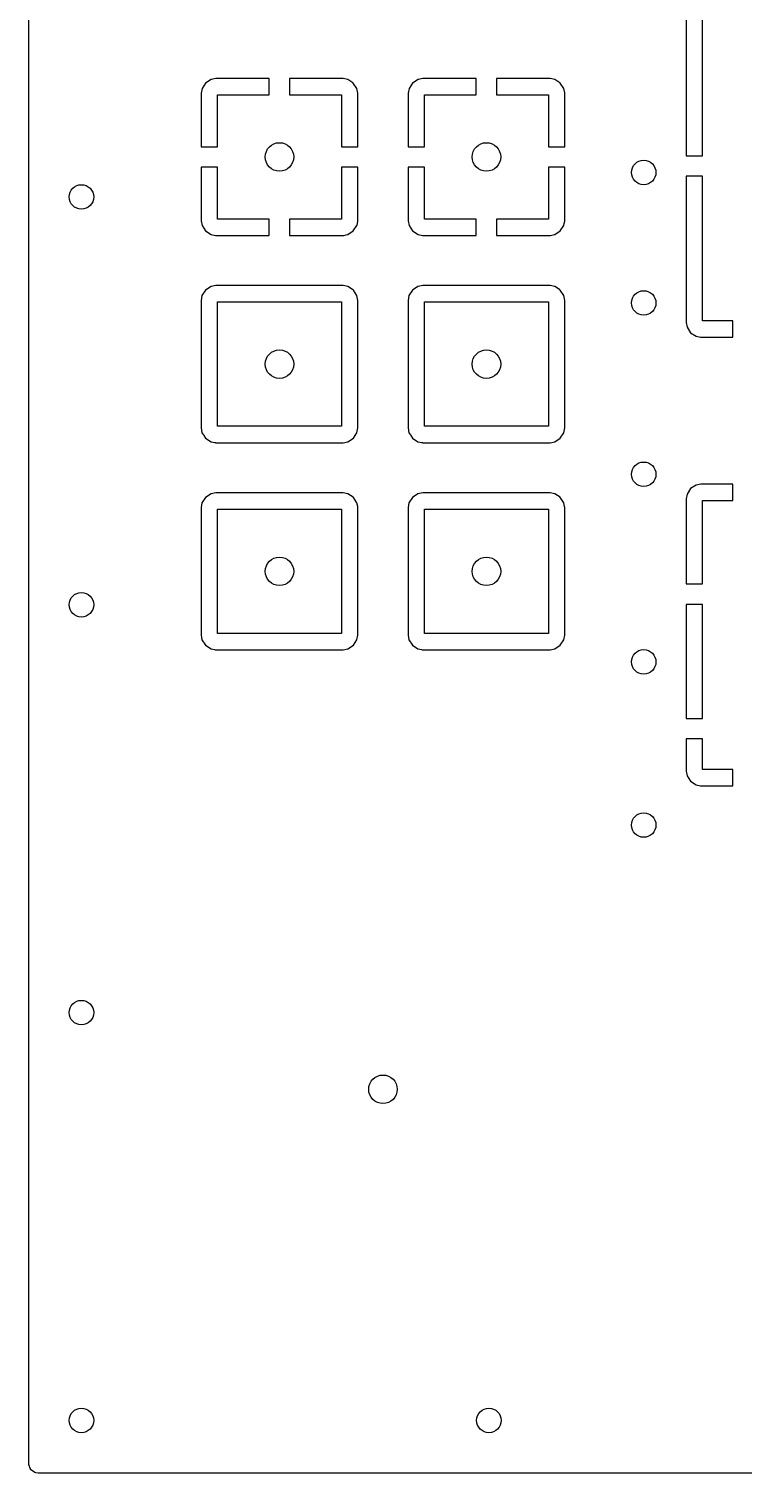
# Model space of a CAD drawing. Header units: inches. Extents: x 4.87 to 6.82, y -5.11 to -3.16.
# Drawn here: x 4.868 to 5.213, y -5.112 to -4.415 of the extents above; entities that cross this region are included whole.
import ezdxf

# ---------------------------------------------------------------- set-up
doc = ezdxf.new("R2010")
doc.units = ezdxf.units.IN
doc.header["$MEASUREMENT"] = 0
doc.layers.add('BLACK', color=250, linetype='CONTINUOUS')

msp = doc.modelspace()

# ---------------------------------------------------------------- linework, layer by layer
at = {"layer": 'BLACK', "linetype": 'CONTINUOUS'}
for p, q in [((4.86829, -4.446), (4.86829, -4.34599)), ((5.18583, -4.40552), (5.18583, -4.47618)), ((5.1937, -4.47618), (5.1937, -4.4063)), ((4.9563, -4.43935), (4.95369, -4.44109)), ((4.95859, -4.4389), (4.9563, -4.43935)), ((4.9563, -4.43935), (4.9563, -4.43935)), ((4.98445, -4.4389), (4.95859, -4.4389)), ((4.98445, -4.44677), (4.98445, -4.4389)), ((4.98445, -4.4389), (4.98445, -4.4389)), ((4.98445, -4.4389), (4.98445, -4.4389)), ((4.98445, -4.4389), (4.98445, -4.4389)), ((4.99429, -4.4389), (4.99429, -4.4389)), ((4.99429, -4.4389), (4.99429, -4.44677)), ((5.02015, -4.4389), (4.99429, -4.4389)), ((4.99429, -4.4389), (4.99429, -4.4389)), ((5.02244, -4.43935), (5.02015, -4.4389)), ((5.02015, -4.4389), (5.02015, -4.4389)), ((5.02485, -4.44096), (5.02244, -4.43935)), ((5.02244, -4.43935), (5.02244, -4.43935)), ((5.0563, -4.43935), (5.05369, -4.44109)), ((5.05859, -4.4389), (5.0563, -4.43935)), ((5.0563, -4.43935), (5.0563, -4.43935)), ((5.08445, -4.4389), (5.05859, -4.4389)), ((5.08445, -4.44677), (5.08445, -4.4389)), ((5.08445, -4.4389), (5.08445, -4.4389)), ((5.08445, -4.4389), (5.08445, -4.4389)), ((5.08445, -4.4389), (5.08445, -4.4389)), ((5.09429, -4.4389), (5.09429, -4.4389)), ((5.09429, -4.4389), (5.09429, -4.44677)), ((5.12015, -4.4389), (5.09429, -4.4389)), ((5.09429, -4.4389), (5.09429, -4.4389)), ((5.12244, -4.43935), (5.12015, -4.4389)), ((5.12015, -4.4389), (5.12015, -4.4389)), ((5.12485, -4.44096), (5.12244, -4.43935)), ((5.12244, -4.43935), (5.12244, -4.43935)), ((4.86829, -4.54599), (4.86829, -4.446)), ((4.95195, -4.4437), (4.9515, -4.446)), ((4.9515, -4.446), (4.9515, -4.47185)), ((4.9515, -4.446), (4.9515, -4.446)), ((4.95369, -4.44109), (4.95195, -4.4437)), ((4.95195, -4.4437), (4.95195, -4.4437)), ((4.95369, -4.44109), (4.95369, -4.44109)), ((4.95937, -4.47185), (4.95937, -4.44677)), ((4.95937, -4.44677), (4.98445, -4.44677)), ((4.99429, -4.44677), (5.01937, -4.44677)), ((5.01937, -4.44677), (5.01937, -4.47185)), ((5.02505, -4.44109), (5.02485, -4.44096)), ((5.02679, -4.4437), (5.02505, -4.44109)), ((5.02505, -4.44109), (5.02505, -4.44109)), ((5.02724, -4.446), (5.02679, -4.4437)), ((5.02724, -4.47185), (5.02724, -4.446)), ((5.02724, -4.446), (5.02724, -4.446)), ((5.02724, -4.446), (5.02724, -4.446)), ((5.05195, -4.4437), (5.0515, -4.446)), ((5.0515, -4.446), (5.0515, -4.47185)), ((5.0515, -4.446), (5.0515, -4.446)), ((5.05369, -4.44109), (5.05195, -4.4437)), ((5.05195, -4.4437), (5.05195, -4.4437)), ((5.05369, -4.44109), (5.05369, -4.44109)), ((5.05937, -4.47185), (5.05937, -4.44677)), ((5.05937, -4.44677), (5.08445, -4.44677)), ((5.09429, -4.44677), (5.11937, -4.44677)), ((5.11937, -4.44677), (5.11937, -4.47185)), ((5.12505, -4.44109), (5.12485, -4.44096)), ((5.12679, -4.4437), (5.12505, -4.44109)), ((5.12505, -4.44109), (5.12505, -4.44109)), ((5.12719, -4.44574), (5.12679, -4.4437)), ((5.1272, -4.44576), (5.12719, -4.44574)), ((5.12722, -4.44584), (5.1272, -4.44576)), ((5.12724, -4.446), (5.12722, -4.44584)), ((5.12724, -4.47185), (5.12724, -4.446)), ((5.12724, -4.446), (5.12724, -4.446)), ((4.9515, -4.47185), (4.9515, -4.47185)), ((4.9515, -4.47185), (4.95937, -4.47185)), ((5.01937, -4.47185), (5.02724, -4.47185)), ((5.02724, -4.47185), (5.02724, -4.47185)), ((5.02724, -4.47185), (5.02724, -4.47185)), ((5.0515, -4.47185), (5.0515, -4.47185)), ((5.0515, -4.47185), (5.05937, -4.47185)), ((5.11937, -4.47185), (5.12724, -4.47185)), ((5.12724, -4.47185), (5.12724, -4.47185)), ((5.12724, -4.47185), (5.12724, -4.47185)), ((4.9515, -4.48169), (4.9515, -4.48169)), ((4.9515, -4.48169), (4.9515, -4.48169)), ((4.9515, -4.48169), (4.9515, -4.50755)), ((4.95937, -4.48169), (4.9515, -4.48169)), ((4.95937, -4.50677), (4.95937, -4.48169)), ((5.02724, -4.48169), (5.01937, -4.48169)), ((5.01937, -4.48169), (5.01937, -4.50677)), ((5.02724, -4.50755), (5.02724, -4.48169)), ((5.02724, -4.48169), (5.02724, -4.48169)), ((5.02724, -4.48169), (5.02724, -4.48169)), ((5.02724, -4.48169), (5.02724, -4.48169)), ((5.0515, -4.48169), (5.0515, -4.48169)), ((5.0515, -4.48169), (5.0515, -4.48169)), ((5.0515, -4.48169), (5.0515, -4.50755)), ((5.05937, -4.48169), (5.0515, -4.48169)), ((5.05937, -4.50677), (5.05937, -4.48169)), ((5.12724, -4.48169), (5.11937, -4.48169)), ((5.11937, -4.48169), (5.11937, -4.50677)), ((5.12724, -4.48602), (5.12724, -4.48169)), ((5.12724, -4.48169), (5.12724, -4.48169)), ((5.12724, -4.48169), (5.12724, -4.48169)), ((5.12724, -4.48169), (5.12724, -4.48169)), ((5.18583, -4.47618), (5.18583, -4.47618)), ((5.18583, -4.47618), (5.1937, -4.47618)), ((5.12724, -4.50755), (5.12724, -4.48602)), ((5.18583, -4.48602), (5.18583, -4.48602)), ((5.18583, -4.48602), (5.18583, -4.55668)), ((5.1937, -4.48602), (5.18583, -4.48602)), ((5.18583, -4.48602), (5.18583, -4.48602)), ((5.18583, -4.48602), (5.18583, -4.48602)), ((5.1937, -4.55591), (5.1937, -4.48602)), ((4.9515, -4.50755), (4.95195, -4.50984)), ((4.95195, -4.50984), (4.95195, -4.50984)), ((4.95195, -4.50984), (4.95368, -4.51243)), ((4.98445, -4.50677), (4.95937, -4.50677)), ((4.98445, -4.51465), (4.98445, -4.50677)), ((5.01937, -4.50677), (4.99429, -4.50677)), ((4.99429, -4.50677), (4.99429, -4.51465)), ((5.02505, -4.51245), (5.02679, -4.50984)), ((5.02679, -4.50984), (5.02683, -4.50963)), ((5.02683, -4.50963), (5.02699, -4.50882)), ((5.02699, -4.50882), (5.0272, -4.50779)), ((5.0272, -4.50779), (5.02722, -4.5077)), ((5.02722, -4.5077), (5.02724, -4.50755)), ((5.0515, -4.50755), (5.05195, -4.50984)), ((5.05195, -4.50984), (5.05195, -4.50984)), ((5.05195, -4.50984), (5.05368, -4.51243)), ((5.08445, -4.50677), (5.05937, -4.50677)), ((5.08445, -4.51465), (5.08445, -4.50677)), ((5.11937, -4.50677), (5.09429, -4.50677)), ((5.09429, -4.50677), (5.09429, -4.51465)), ((5.12505, -4.51245), (5.12679, -4.50984)), ((5.12679, -4.50984), (5.12683, -4.50963)), ((5.12683, -4.50963), (5.12699, -4.50882)), ((5.12699, -4.50882), (5.1272, -4.50779)), ((5.1272, -4.50779), (5.12722, -4.5077)), ((5.12722, -4.5077), (5.12724, -4.50755)), ((4.95368, -4.51243), (4.95369, -4.51245)), ((4.95369, -4.51245), (4.95369, -4.51245)), ((4.95369, -4.51245), (4.9563, -4.51419)), ((4.9563, -4.51419), (4.9585, -4.51463)), ((4.9585, -4.51463), (4.95857, -4.51464)), ((4.95857, -4.51464), (4.95859, -4.51465)), ((4.95859, -4.51465), (4.95859, -4.51465)), ((4.95859, -4.51465), (4.95859, -4.51465)), ((4.95859, -4.51465), (4.98445, -4.51465)), ((4.98445, -4.51465), (4.98445, -4.51465)), ((4.98445, -4.51465), (4.98445, -4.51465)), ((4.99429, -4.51465), (4.99429, -4.51465)), ((4.99429, -4.51465), (4.99429, -4.51465)), ((4.99429, -4.51465), (5.02015, -4.51465)), ((5.02015, -4.51465), (5.0203, -4.51462)), ((5.02015, -4.51465), (5.02015, -4.51465)), ((5.0203, -4.51462), (5.02039, -4.5146)), ((5.02039, -4.5146), (5.02162, -4.51435)), ((5.02162, -4.51435), (5.02244, -4.51419)), ((5.02244, -4.51419), (5.02505, -4.51245)), ((5.02244, -4.51419), (5.02244, -4.51419)), ((5.02244, -4.51419), (5.02244, -4.51419)), ((5.02505, -4.51245), (5.02505, -4.51245)), ((5.05368, -4.51243), (5.05369, -4.51245)), ((5.05369, -4.51245), (5.05369, -4.51245)), ((5.05369, -4.51245), (5.0563, -4.51419)), ((5.0563, -4.51419), (5.0585, -4.51463)), ((5.0585, -4.51463), (5.05857, -4.51464)), ((5.05857, -4.51464), (5.05859, -4.51465)), ((5.05859, -4.51465), (5.05859, -4.51465)), ((5.05859, -4.51465), (5.05859, -4.51465)), ((5.05859, -4.51465), (5.08445, -4.51465)), ((5.08445, -4.51465), (5.08445, -4.51465)), ((5.08445, -4.51465), (5.08445, -4.51465)), ((5.09429, -4.51465), (5.09429, -4.51465)), ((5.09429, -4.51465), (5.09429, -4.51465)), ((5.09429, -4.51465), (5.12015, -4.51465)), ((5.12015, -4.51465), (5.1203, -4.51462)), ((5.12015, -4.51465), (5.12015, -4.51465)), ((5.1203, -4.51462), (5.12039, -4.5146)), ((5.12039, -4.5146), (5.12162, -4.51435)), ((5.12162, -4.51435), (5.12244, -4.51419)), ((5.12244, -4.51419), (5.12505, -4.51245)), ((5.12244, -4.51419), (5.12244, -4.51419)), ((5.12244, -4.51419), (5.12244, -4.51419)), ((5.12505, -4.51245), (5.12505, -4.51245)), ((4.95193, -4.54369), (4.95148, -4.54599)), ((4.95368, -4.54108), (4.95193, -4.54369)), ((4.95193, -4.54369), (4.95193, -4.54369)), ((4.95629, -4.53934), (4.95368, -4.54108)), ((4.95368, -4.54108), (4.95368, -4.54108)), ((4.95859, -4.53888), (4.95629, -4.53934)), ((4.95629, -4.53934), (4.95629, -4.53934)), ((5.02015, -4.53888), (4.95859, -4.53888)), ((4.95859, -4.53888), (4.95859, -4.53888)), ((4.95859, -4.53888), (4.95859, -4.53888)), ((5.02238, -4.53932), (5.02015, -4.53888)), ((5.02015, -4.53888), (5.02015, -4.53888)), ((5.02015, -4.53888), (5.02015, -4.53888)), ((5.02015, -4.53888), (5.02015, -4.53888)), ((5.02015, -4.53888), (5.02015, -4.53888)), ((5.02244, -4.53933), (5.02238, -4.53932)), ((5.02245, -4.53934), (5.02244, -4.53933)), ((5.02459, -4.54076), (5.02245, -4.53934)), ((5.02245, -4.53934), (5.02245, -4.53934)), ((5.02506, -4.54108), (5.02459, -4.54076)), ((5.02681, -4.54369), (5.02506, -4.54108)), ((5.02506, -4.54108), (5.02506, -4.54108)), ((5.02726, -4.54599), (5.02681, -4.54369)), ((5.05193, -4.54369), (5.05148, -4.54599)), ((5.05368, -4.54108), (5.05193, -4.54369)), ((5.05193, -4.54369), (5.05193, -4.54369)), ((5.05629, -4.53934), (5.05368, -4.54108)), ((5.05368, -4.54108), (5.05368, -4.54108)), ((5.05859, -4.53888), (5.05629, -4.53934)), ((5.05629, -4.53934), (5.05629, -4.53934)), ((5.12015, -4.53888), (5.05859, -4.53888)), ((5.05859, -4.53888), (5.05859, -4.53888)), ((5.05859, -4.53888), (5.05859, -4.53888)), ((5.12238, -4.53932), (5.12015, -4.53888)), ((5.12015, -4.53888), (5.12015, -4.53888)), ((5.12015, -4.53888), (5.12015, -4.53888)), ((5.12015, -4.53888), (5.12015, -4.53888)), ((5.12015, -4.53888), (5.12015, -4.53888)), ((5.12244, -4.53933), (5.12238, -4.53932)), ((5.12245, -4.53934), (5.12244, -4.53933)), ((5.12459, -4.54076), (5.12245, -4.53934)), ((5.12245, -4.53934), (5.12245, -4.53934)), ((5.12506, -4.54108), (5.12459, -4.54076)), ((5.12681, -4.54369), (5.12506, -4.54108)), ((5.12506, -4.54108), (5.12506, -4.54108)), ((5.12726, -4.54599), (5.12681, -4.54369)), ((4.86829, -4.61526), (4.86829, -4.54599)), ((4.95148, -4.54599), (4.95148, -4.60755)), ((4.95937, -4.60677), (4.95937, -4.54677)), ((4.95937, -4.54677), (5.01937, -4.54677)), ((5.01937, -4.54677), (5.01937, -4.60677)), ((5.02726, -4.60755), (5.02726, -4.54599)), ((5.02726, -4.54599), (5.02726, -4.54599)), ((5.05148, -4.54599), (5.05148, -4.60755)), ((5.05937, -4.60677), (5.05937, -4.54677)), ((5.05937, -4.54677), (5.11937, -4.54677)), ((5.11937, -4.54677), (5.11937, -4.60677)), ((5.12726, -4.60755), (5.12726, -4.54599)), ((5.18583, -4.55668), (5.18628, -4.55898)), ((5.20846, -4.55591), (5.1937, -4.55591)), ((5.20846, -4.56378), (5.20846, -4.55591)), ((5.18628, -4.55898), (5.18628, -4.55898)), ((5.18628, -4.55898), (5.18802, -4.56158)), ((5.18802, -4.56158), (5.18802, -4.56158)), ((5.18802, -4.56158), (5.19063, -4.56332)), ((5.19063, -4.56332), (5.19283, -4.56376)), ((5.19283, -4.56376), (5.1929, -4.56378)), ((5.1929, -4.56378), (5.19293, -4.56378)), ((5.19293, -4.56378), (5.19293, -4.56378)), ((5.19293, -4.56378), (5.19293, -4.56378)), ((5.19293, -4.56378), (5.20846, -4.56378)), ((5.20846, -4.56378), (5.20846, -4.56378)), ((5.20846, -4.56378), (5.20846, -4.56378)), ((4.95148, -4.60755), (4.95193, -4.60985)), ((5.01937, -4.60677), (4.95937, -4.60677)), ((5.02681, -4.60985), (5.02726, -4.60755)), ((5.05148, -4.60755), (5.05193, -4.60985)), ((5.11937, -4.60677), (5.05937, -4.60677)), ((5.12681, -4.60985), (5.12726, -4.60755)), ((4.95193, -4.60985), (4.95193, -4.60985)), ((4.95193, -4.60985), (4.95193, -4.60985)), ((4.95193, -4.60985), (4.95193, -4.60985)), ((4.95193, -4.60985), (4.95193, -4.60985)), ((4.95193, -4.60985), (4.95267, -4.61095)), ((4.95267, -4.61095), (4.95281, -4.61116)), ((4.95281, -4.61116), (4.95368, -4.61246)), ((4.95368, -4.61246), (4.95629, -4.61421)), ((4.95629, -4.61421), (4.95717, -4.61438)), ((4.95717, -4.61438), (4.95804, -4.61456)), ((4.95804, -4.61456), (4.95804, -4.61456)), ((4.95804, -4.61456), (4.95835, -4.61462)), ((4.95835, -4.61462), (4.95844, -4.61464)), ((4.95844, -4.61464), (4.95852, -4.61465)), ((4.95852, -4.61465), (4.95859, -4.61467)), ((4.95859, -4.61467), (4.95859, -4.61467)), ((4.95859, -4.61467), (4.95859, -4.61467)), ((4.95859, -4.61467), (5.02015, -4.61467)), ((5.02015, -4.61467), (5.02245, -4.61421)), ((5.02015, -4.61467), (5.02015, -4.61467)), ((5.02245, -4.61421), (5.02506, -4.61246)), ((5.02506, -4.61246), (5.02681, -4.60985)), ((5.05193, -4.60985), (5.05193, -4.60985)), ((5.05193, -4.60985), (5.05193, -4.60985)), ((5.05193, -4.60985), (5.05193, -4.60985)), ((5.05193, -4.60985), (5.05193, -4.60985)), ((5.05193, -4.60985), (5.05267, -4.61095)), ((5.05267, -4.61095), (5.05281, -4.61116)), ((5.05281, -4.61116), (5.05368, -4.61246)), ((5.05368, -4.61246), (5.05629, -4.61421)), ((5.05629, -4.61421), (5.05717, -4.61438)), ((5.05717, -4.61438), (5.05804, -4.61456)), ((5.05804, -4.61456), (5.05804, -4.61456)), ((5.05804, -4.61456), (5.05835, -4.61462)), ((5.05835, -4.61462), (5.05844, -4.61464)), ((5.05844, -4.61464), (5.05852, -4.61465)), ((5.05852, -4.61465), (5.05859, -4.61467)), ((5.05859, -4.61467), (5.05859, -4.61467)), ((5.05859, -4.61467), (5.05859, -4.61467)), ((5.05859, -4.61467), (5.12015, -4.61467)), ((5.12015, -4.61467), (5.12245, -4.61421)), ((5.12015, -4.61467), (5.12015, -4.61467)), ((5.12245, -4.61421), (5.12506, -4.61246)), ((5.12506, -4.61246), (5.12681, -4.60985)), ((4.86829, -4.64599), (4.86829, -4.61526)), ((5.19063, -4.6351), (5.18802, -4.63684)), ((5.19292, -4.63465), (5.19063, -4.6351)), ((5.19063, -4.6351), (5.19063, -4.6351)), ((5.20846, -4.63465), (5.19292, -4.63465)), ((5.20846, -4.64252), (5.20846, -4.63465)), ((5.20846, -4.63465), (5.20846, -4.63465)), ((5.20846, -4.63465), (5.20846, -4.63465)), ((4.95368, -4.64108), (4.95193, -4.64369)), ((4.95629, -4.63934), (4.95368, -4.64108)), ((4.95368, -4.64108), (4.95368, -4.64108)), ((4.95859, -4.63888), (4.95629, -4.63934)), ((4.95629, -4.63934), (4.95629, -4.63934)), ((5.02015, -4.63888), (4.95859, -4.63888)), ((4.95859, -4.63888), (4.95859, -4.63888)), ((4.95859, -4.63888), (4.95859, -4.63888)), ((5.02238, -4.63932), (5.02015, -4.63888)), ((5.02015, -4.63888), (5.02015, -4.63888)), ((5.02015, -4.63888), (5.02015, -4.63888)), ((5.02015, -4.63888), (5.02015, -4.63888)), ((5.02015, -4.63888), (5.02015, -4.63888)), ((5.02244, -4.63933), (5.02238, -4.63932)), ((5.02245, -4.63934), (5.02244, -4.63933)), ((5.025, -4.64104), (5.02245, -4.63934)), ((5.02245, -4.63934), (5.02245, -4.63934)), ((5.02245, -4.63934), (5.02245, -4.63934)), ((5.02245, -4.63934), (5.02245, -4.63934)), ((5.02506, -4.64108), (5.025, -4.64104)), ((5.025, -4.64104), (5.025, -4.64104)), ((5.025, -4.64104), (5.025, -4.64104)), ((5.02681, -4.64369), (5.02506, -4.64108)), ((5.05368, -4.64108), (5.05193, -4.64369)), ((5.05629, -4.63934), (5.05368, -4.64108)), ((5.05368, -4.64108), (5.05368, -4.64108)), ((5.05859, -4.63888), (5.05629, -4.63934)), ((5.05629, -4.63934), (5.05629, -4.63934)), ((5.12015, -4.63888), (5.05859, -4.63888)), ((5.05859, -4.63888), (5.05859, -4.63888)), ((5.05859, -4.63888), (5.05859, -4.63888)), ((5.12238, -4.63932), (5.12015, -4.63888)), ((5.12015, -4.63888), (5.12015, -4.63888)), ((5.12015, -4.63888), (5.12015, -4.63888)), ((5.12015, -4.63888), (5.12015, -4.63888)), ((5.12015, -4.63888), (5.12015, -4.63888)), ((5.12244, -4.63933), (5.12238, -4.63932)), ((5.12245, -4.63934), (5.12244, -4.63933)), ((5.125, -4.64104), (5.12245, -4.63934)), ((5.12245, -4.63934), (5.12245, -4.63934)), ((5.12245, -4.63934), (5.12245, -4.63934)), ((5.12245, -4.63934), (5.12245, -4.63934)), ((5.12506, -4.64108), (5.125, -4.64104)), ((5.125, -4.64104), (5.125, -4.64104)), ((5.125, -4.64104), (5.125, -4.64104)), ((5.1255, -4.64174), (5.12506, -4.64108)), ((5.12681, -4.64369), (5.1255, -4.64174)), ((5.18628, -4.63945), (5.18583, -4.64174)), ((5.18583, -4.64174), (5.18583, -4.64174)), ((5.18583, -4.64174), (5.18583, -4.68287)), ((5.18802, -4.63684), (5.18628, -4.63945)), ((5.18628, -4.63945), (5.18628, -4.63945)), ((5.18802, -4.63684), (5.18802, -4.63684)), ((5.1937, -4.68287), (5.1937, -4.64252)), ((5.1937, -4.64252), (5.20846, -4.64252)), ((4.86829, -4.75768), (4.86829, -4.64599)), ((4.95193, -4.64369), (4.95148, -4.64599)), ((4.95148, -4.64599), (4.95148, -4.70755)), ((4.95193, -4.64369), (4.95193, -4.64369)), ((4.95937, -4.70677), (4.95937, -4.64677)), ((4.95937, -4.64677), (5.01937, -4.64677)), ((5.01937, -4.64677), (5.01937, -4.70677)), ((5.02715, -4.64544), (5.02681, -4.64369)), ((5.02725, -4.64594), (5.02715, -4.64544)), ((5.02726, -4.64599), (5.02725, -4.64594)), ((5.02726, -4.70755), (5.02726, -4.64599)), ((5.02726, -4.64599), (5.02726, -4.64599)), ((5.05193, -4.64369), (5.05148, -4.64599)), ((5.05148, -4.64599), (5.05148, -4.70755)), ((5.05193, -4.64369), (5.05193, -4.64369)), ((5.05937, -4.70677), (5.05937, -4.64677)), ((5.05937, -4.64677), (5.11937, -4.64677)), ((5.11937, -4.64677), (5.11937, -4.70677)), ((5.12715, -4.64544), (5.12681, -4.64369)), ((5.12725, -4.64594), (5.12715, -4.64544)), ((5.12726, -4.64599), (5.12725, -4.64594)), ((5.12726, -4.69272), (5.12726, -4.64599)), ((5.18583, -4.68287), (5.18583, -4.68287)), ((5.18583, -4.68287), (5.1937, -4.68287)), ((5.12726, -4.70755), (5.12726, -4.69272)), ((5.1937, -4.69272), (5.18583, -4.69272)), ((5.18583, -4.69272), (5.18583, -4.69272)), ((5.18583, -4.69272), (5.18583, -4.69272)), ((5.18583, -4.69272), (5.18583, -4.74783)), ((5.1937, -4.73307), (5.1937, -4.69272)), ((4.95148, -4.70755), (4.95148, -4.70755)), ((4.95148, -4.70755), (4.95193, -4.70985)), ((4.95193, -4.70985), (4.95193, -4.70985)), ((4.95193, -4.70985), (4.95368, -4.71246)), ((5.01937, -4.70677), (4.95937, -4.70677)), ((5.02506, -4.71246), (5.02681, -4.70985)), ((5.02681, -4.70985), (5.02726, -4.70755)), ((5.05148, -4.70755), (5.05148, -4.70755)), ((5.05148, -4.70755), (5.05193, -4.70985)), ((5.05193, -4.70985), (5.05193, -4.70985)), ((5.05193, -4.70985), (5.05368, -4.71246)), ((5.11937, -4.70677), (5.05937, -4.70677)), ((5.12506, -4.71246), (5.12681, -4.70985)), ((5.12681, -4.70985), (5.12726, -4.70755)), ((4.95368, -4.71246), (4.95629, -4.71421)), ((4.95629, -4.71421), (4.95717, -4.71438)), ((4.95717, -4.71438), (4.95804, -4.71456)), ((4.95804, -4.71456), (4.95804, -4.71456)), ((4.95804, -4.71456), (4.95835, -4.71462)), ((4.95835, -4.71462), (4.95844, -4.71464)), ((4.95844, -4.71464), (4.95852, -4.71465)), ((4.95852, -4.71465), (4.95859, -4.71467)), ((4.95859, -4.71467), (4.95859, -4.71467)), ((4.95859, -4.71467), (4.95859, -4.71467)), ((4.95859, -4.71467), (5.02015, -4.71467)), ((5.02015, -4.71467), (5.02245, -4.71421)), ((5.02015, -4.71467), (5.02015, -4.71467)), ((5.02245, -4.71421), (5.02506, -4.71246)), ((5.05368, -4.71246), (5.05629, -4.71421)), ((5.05629, -4.71421), (5.05717, -4.71438)), ((5.05717, -4.71438), (5.05804, -4.71456)), ((5.05804, -4.71456), (5.05804, -4.71456)), ((5.05804, -4.71456), (5.05835, -4.71462)), ((5.05835, -4.71462), (5.05844, -4.71464)), ((5.05844, -4.71464), (5.05852, -4.71465)), ((5.05852, -4.71465), (5.05859, -4.71467)), ((5.05859, -4.71467), (5.05859, -4.71467)), ((5.05859, -4.71467), (5.05859, -4.71467)), ((5.05859, -4.71467), (5.12015, -4.71467)), ((5.12015, -4.71467), (5.12245, -4.71421)), ((5.12015, -4.71467), (5.12015, -4.71467)), ((5.12245, -4.71421), (5.12506, -4.71246)), ((5.1937, -4.74783), (5.1937, -4.73307)), ((5.18583, -4.74783), (5.18583, -4.74783)), ((5.18583, -4.74783), (5.1937, -4.74783)), ((4.86829, -4.84718), (4.86829, -4.75768)), ((5.18583, -4.75768), (5.18583, -4.77322)), ((5.1937, -4.75768), (5.18583, -4.75768)), ((5.18583, -4.75768), (5.18583, -4.75768)), ((5.18583, -4.75768), (5.18583, -4.75768)), ((5.18583, -4.75768), (5.18583, -4.75768)), ((5.1937, -4.77244), (5.1937, -4.75768)), ((5.18583, -4.77322), (5.18628, -4.77551)), ((5.20846, -4.77244), (5.1937, -4.77244)), ((5.20846, -4.78031), (5.20846, -4.77244)), ((5.18628, -4.77551), (5.18628, -4.77551)), ((5.18628, -4.77551), (5.18802, -4.77812)), ((5.18802, -4.77812), (5.18802, -4.77812)), ((5.18802, -4.77812), (5.19063, -4.77986)), ((5.19063, -4.77986), (5.19283, -4.7803)), ((5.19283, -4.7803), (5.1929, -4.78031)), ((5.1929, -4.78031), (5.19293, -4.78031)), ((5.19293, -4.78031), (5.19293, -4.78031)), ((5.19293, -4.78031), (5.19293, -4.78031)), ((5.19293, -4.78031), (5.20846, -4.78031)), ((5.20846, -4.78031), (5.20846, -4.78031)), ((5.20846, -4.78031), (5.20846, -4.78031)), ((4.86829, -4.94718), (4.86829, -4.84718)), ((4.86829, -5.10781), (4.86829, -4.94718)), ((4.86903, -5.1101), (4.86829, -5.10781)), ((4.86915, -5.11026), (4.86903, -5.1101)), ((4.8711, -5.11167), (4.86915, -5.11026)), ((4.86915, -5.11026), (4.86915, -5.11026)), ((4.8716, -5.11184), (4.8711, -5.11167)), ((4.8728, -5.11203), (4.8716, -5.11184)), ((6.8204, -5.11203), (4.8728, -5.11203))]:
    msp.add_line(p, q, dxfattribs=at)
at = {"layer": 'BLACK'}
for centre, radius in [((4.98937, -4.47677), 0.00689), ((5.08937, -4.47677), 0.00689), ((5.16535, -4.48425), 0.00591), ((4.8937, -4.49606), 0.00591), ((5.16535, -4.54724), 0.00591), ((4.98937, -4.57677), 0.00689), ((5.08937, -4.57677), 0.00689), ((5.16535, -4.62992), 0.00591), ((4.98937, -4.67677), 0.00689), ((5.08937, -4.67677), 0.00689), ((4.8937, -4.69291), 0.00591), ((5.16535, -4.72047), 0.00591), ((5.16535, -4.79921), 0.00591), ((4.8937, -4.88976), 0.00591), ((5.03937, -4.92677), 0.00689), ((4.8937, -5.08661), 0.00591), ((5.09055, -5.08661), 0.00591)]:
    msp.add_circle(centre, radius, dxfattribs=at)
at = {"layer": 'WHITE'}
for centre, radius in [((4.98937, -4.47677), 0.00689), ((5.08937, -4.47677), 0.00689), ((5.16535, -4.48425), 0.00591), ((4.8937, -4.49606), 0.00591), ((5.16535, -4.54724), 0.00591), ((4.98937, -4.57677), 0.00689), ((5.08937, -4.57677), 0.00689), ((5.16535, -4.62992), 0.00591), ((4.98937, -4.67677), 0.00689), ((5.08937, -4.67677), 0.00689), ((4.8937, -4.69291), 0.00591), ((5.16535, -4.72047), 0.00591), ((5.16535, -4.79921), 0.00591), ((4.8937, -4.88976), 0.00591), ((5.03937, -4.92677), 0.00689), ((4.8937, -5.08661), 0.00591), ((5.09055, -5.08661), 0.00591)]:
    msp.add_circle(centre, radius, dxfattribs=at)

doc.saveas('drawing.dxf')
